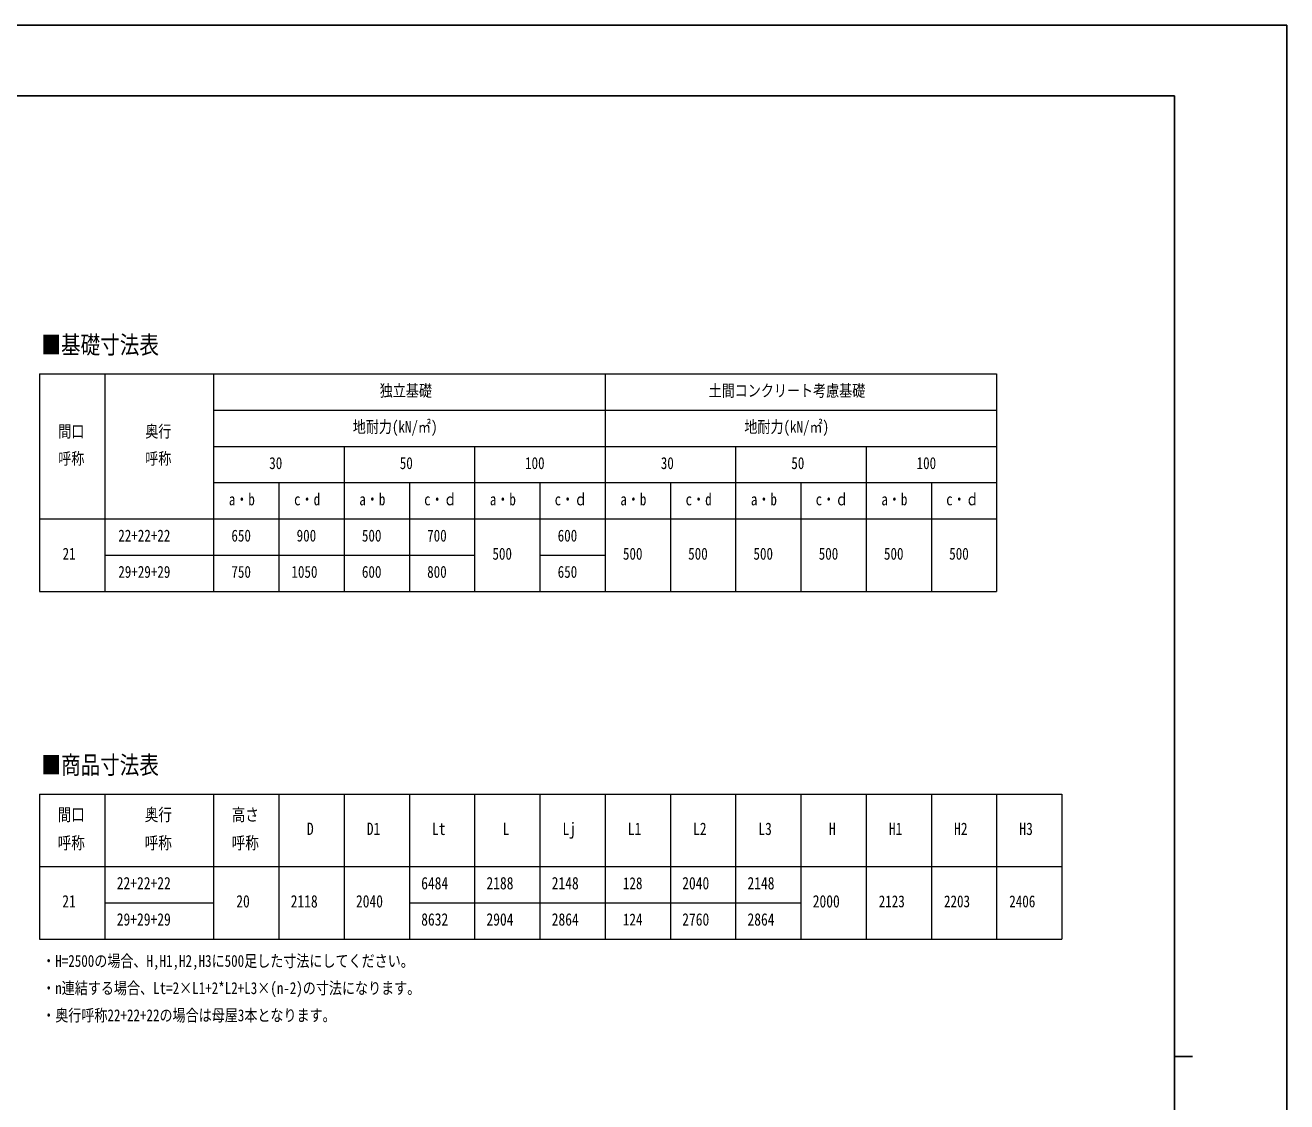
# Model space of a CAD drawing. Units: millimetres, scale not verified. Extents: x -12615 to 12615, y -8910 to 8910.
# Drawn here: x 2176 to 12615, y 0 to 8910 of the extents above; entities that cross this region are included whole.
import ezdxf
from ezdxf.enums import TextEntityAlignment as Align

# ---------------------------------------------------------------- set-up
doc = ezdxf.new("R2010")
doc.units = ezdxf.units.MM
doc.header["$LTSCALE"] = 40
doc.layers.add('0-1_TABLE1', color=7, linetype='Continuous', lineweight=18)
doc.layers.add('0-2_USER1', color=3, linetype='Continuous')
doc.layers.add('0-7_YKK_ZWAK', color=7, linetype='Continuous')
doc.styles.add('ＭＳ ゴシック', font='')
doc.styles.get('ＭＳ ゴシック').set_extended_font_data('MS Gothic')

msp = doc.modelspace()

# ---------------------------------------------------------------- linework, layer by layer
at = {"layer": '0-1_TABLE1'}
for p, q in [((2294.24, 6024.32), (10214.24, 6024.32)), ((2294.24, 6024.32), (2294.24, 4224.32)), ((2834.24, 6024.32), (2834.24, 4224.32)), ((6974.24, 6024.32), (6974.24, 4224.32)), ((3734.24, 5724.32), (10214.24, 5724.32)), ((3734.24, 5424.32), (10214.24, 5424.32)), ((5894.24, 5424.32), (5894.24, 4224.32)), ((8054.24, 5424.32), (8054.24, 4224.32)), ((9134.24, 5424.32), (9134.24, 4224.32)), ((3734.24, 5124.32), (10214.24, 5124.32)), ((4274.24, 5124.32), (4274.24, 4224.32)), ((6434.24, 5124.32), (6434.24, 4224.32)), ((7514.24, 5124.32), (7514.24, 4224.32)), ((8594.24, 5124.32), (8594.24, 4224.32)), ((9674.24, 5124.32), (9674.24, 4224.32)), ((2294.24, 4824.32), (10214.24, 4824.32)), ((2834.24, 4524.32), (5894.24, 4524.32)), ((6434.24, 4524.32), (6974.24, 4524.32)), ((2294.24, 2547.17), (10754.24, 2547.17)), ((2294.24, 2547.17), (2294.24, 1347.17)), ((2834.24, 2547.17), (2834.24, 1347.17)), ((3734.24, 2547.17), (3734.24, 1347.17)), ((4274.24, 2547.17), (4274.24, 1347.17)), ((4814.24, 2547.17), (4814.24, 1347.17)), ((5354.24, 2547.17), (5354.24, 1347.17)), ((5894.24, 2547.17), (5894.24, 1347.17)), ((6434.24, 2547.17), (6434.24, 1347.17)), ((6974.24, 2547.17), (6974.24, 1347.17)), ((7514.24, 2547.17), (7514.24, 1347.17)), ((8054.24, 2547.17), (8054.24, 1347.17)), ((8594.24, 2547.17), (8594.24, 1347.17)), ((9134.24, 2547.17), (9134.24, 1347.17)), ((9674.24, 2547.17), (9674.24, 1347.17)), ((10214.24, 2547.17), (10214.24, 1347.17)), ((10754.24, 2547.17), (10754.24, 1347.17)), ((2294.24, 1947.17), (10754.24, 1947.17)), ((2834.24, 1647.17), (3734.24, 1647.17)), ((5354.24, 1647.17), (8594.24, 1647.17)), ((2294.24, 1347.17), (10754.24, 1347.17))]:
    msp.add_line(p, q, dxfattribs=at)
for points in [[(3734.24, 6024.32), (3734.24, 4524.32), (3734.24, 4224.32)], [(10214.24, 6024.32), (10214.24, 5424.32), (10214.24, 4224.32)], [(4814.24, 5424.32), (4814.24, 4524.32), (4814.24, 4224.32)], [(5354.24, 5124.32), (5354.24, 4524.32), (5354.24, 4224.32)], [(2294.24, 4224.32), (2834.24, 4224.32), (6974.24, 4224.32), (10214.24, 4224.32)]]:
    msp.add_lwpolyline(points, dxfattribs=at)
at = {"layer": '0-7_YKK_ZWAK'}
for p, q in [((11685.06, 8325), (-11714.94, 8325)), ((11685.06, 8325), (11685.06, -7575)), ((11685.06, 375), (11835.06, 375))]:
    msp.add_line(p, q, dxfattribs=at)
msp.add_lwpolyline([(-12615, -8910), (12615, -8910), (12615, 8910), (-12615, 8910)], close=True, dxfattribs=at)

# ---------------------------------------------------------------- texts
at = {"layer": '0-1_TABLE1', "style": 'ＭＳ ゴシック', "width": 0.8}
for s, height, p in [('独立基礎', 98.97, (5109.44, 5806.82)), ('土間コンクリート考慮基礎', 98.97, (7831.04, 5806.82)), ('地耐力(kN/㎡)', 98.97, (4886.24, 5506.82)), ('地耐力(kN/㎡)', 98.97, (8126.24, 5506.82)), ('間口', 98.97, (2449.04, 5469.32)), ('奥行', 98.97, (3169.04, 5469.32)), ('呼称', 98.97, (2449.04, 5244.32)), ('呼称', 98.97, (3169.04, 5244.32)), ('30', 98.97, (4195.04, 5206.82)), ('50', 98.97, (5275.04, 5206.82)), ('100', 98.97, (6311.84, 5206.82)), ('30', 98.97, (7435.04, 5206.82)), ('50', 98.97, (8515.04, 5206.82)), ('100', 98.97, (9551.84, 5206.82)), ('a・b', 98.97, (3860.24, 4906.82)), ('c・d', 98.97, (4400.24, 4906.82)), ('a・b', 98.97, (4940.24, 4906.82)), ('c・ｄ', 98.97, (5476.64, 4906.82)), ('a・b', 98.97, (6020.24, 4906.82)), ('c・ｄ', 98.97, (6556.64, 4906.82)), ('a・b', 98.97, (7100.24, 4906.82)), ('c・d', 98.97, (7640.24, 4906.82)), ('a・b', 98.97, (8180.24, 4906.82)), ('c・ｄ', 98.97, (8716.64, 4906.82)), ('a・b', 98.97, (9260.24, 4906.82)), ('c・ｄ', 98.97, (9796.64, 4906.82)), ('22+22+22', 98.97, (2945.84, 4606.82)), ('650', 98.97, (3881.84, 4606.82)), ('900', 98.97, (4421.84, 4606.82)), ('500', 98.97, (4961.84, 4606.82)), ('700', 98.97, (5501.84, 4606.82)), ('600', 98.97, (6581.84, 4606.82)), ('21', 98.97, (2485.04, 4456.82)), ('500', 98.97, (6041.84, 4456.82)), ('500', 98.97, (7121.84, 4456.82)), ('500', 98.97, (7661.84, 4456.82)), ('500', 98.97, (8201.84, 4456.82)), ('500', 98.97, (8741.84, 4456.82)), ('500', 98.97, (9281.84, 4456.82)), ('500', 98.97, (9821.84, 4456.82)), ('29+29+29', 98.97, (2945.84, 4306.82)), ('750', 98.97, (3881.84, 4306.82)), ('1050', 98.97, (4378.64, 4306.82)), ('600', 98.97, (4961.84, 4306.82)), ('800', 98.97, (5501.84, 4306.82)), ('650', 98.97, (6581.84, 4306.82)), ('間口', 102.7, (2444.72, 2293.86)), ('奥行', 102.7, (3164.72, 2293.86)), ('高さ', 102.7, (3884.72, 2293.86)), ('D', 102.7, (4506.89, 2177.14)), ('D1', 102.7, (5002.07, 2177.14)), ('Lt', 102.7, (5542.07, 2177.14)), ('L', 102.7, (6126.89, 2177.14)), ('Lj', 102.7, (6622.07, 2177.14)), ('L1', 102.7, (7162.07, 2177.14)), ('L2', 102.7, (7702.07, 2177.14)), ('L3', 102.7, (8242.07, 2177.14)), ('H', 102.7, (8826.89, 2177.14)), ('H1', 102.7, (9322.07, 2177.14)), ('H2', 102.7, (9862.07, 2177.14)), ('H3', 102.7, (10402.07, 2177.14)), ('呼称', 102.7, (2444.72, 2060.42)), ('呼称', 102.7, (3164.72, 2060.42)), ('呼称', 102.7, (3884.72, 2060.42)), ('22+22+22', 102.7, (2933.15, 1727.14)), ('6484', 102.7, (5452.43, 1727.14)), ('2188', 102.7, (5992.43, 1727.14)), ('2148', 102.7, (6532.43, 1727.14)), ('128', 98.97, (7121.84, 1729.67)), ('2040', 102.7, (7612.43, 1727.14)), ('2148', 102.7, (8152.43, 1727.14)), ('21', 102.7, (2482.07, 1577.14)), ('20', 102.7, (3922.07, 1577.14)), ('2118', 102.7, (4372.43, 1577.14)), ('2040', 102.7, (4912.43, 1577.14)), ('2000', 102.7, (8692.43, 1577.14)), ('2123', 98.97, (9238.64, 1579.67)), ('2203', 98.97, (9778.64, 1579.67)), ('2406', 98.97, (10318.64, 1579.67)), ('29+29+29', 102.7, (2933.15, 1427.14)), ('8632', 102.7, (5452.43, 1427.14)), ('2904', 102.7, (5992.43, 1427.14)), ('2864', 102.7, (6532.43, 1427.14)), ('124', 98.97, (7121.84, 1429.67)), ('2760', 102.7, (7612.43, 1427.14)), ('2864', 102.7, (8152.43, 1427.14))]:
    msp.add_text(s, height=height, dxfattribs=at).set_placement(p, align=Align.BOTTOM_LEFT)
at = {"layer": '0-2_USER1', "style": 'ＭＳ ゴシック', "width": 0.8}
for s, height, p in [('■基礎寸法表', 148.5, (2309.8, 6146.55)), ('■商品寸法表', 148.5, (2309.8, 2668.4)), ('・H=2500の場合、H,H1,H2,H3に500足した寸法にしてください。', 98.97, (2316.02, 1086.62)), ('・n連結する場合、Lt=2×L1+2*L2+L3×(n-2)の寸法になります。', 98.97, (2316.02, 861.62)), ('・奥行呼称22+22+22の場合は母屋3本となります。', 98.97, (2316.02, 636.62))]:
    msp.add_text(s, height=height, dxfattribs=at).set_placement(p, align=Align.BOTTOM_LEFT)

doc.saveas('drawing.dxf')
